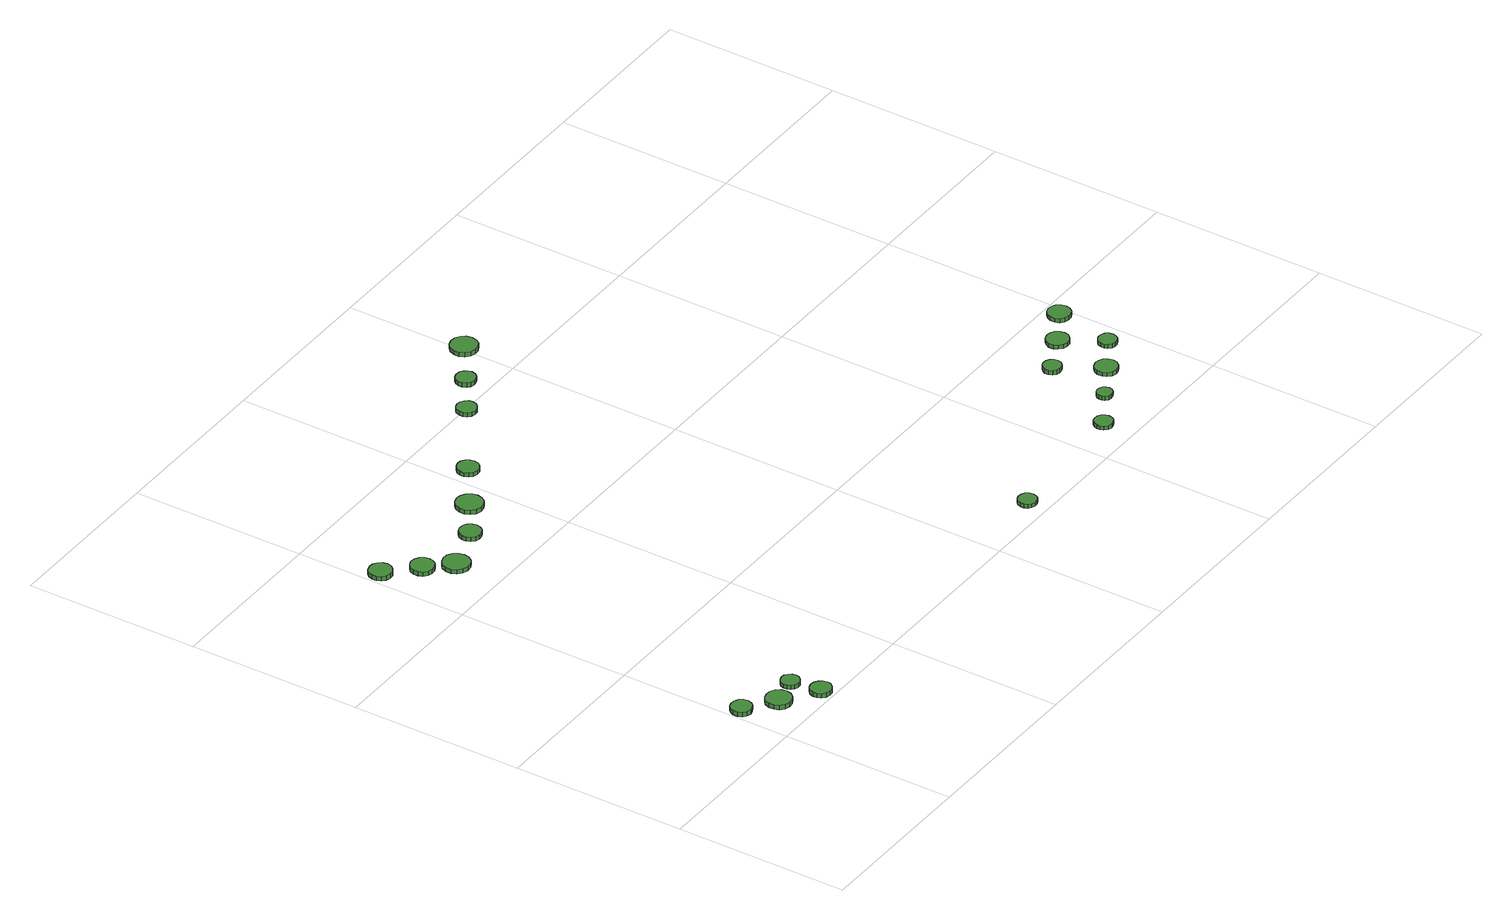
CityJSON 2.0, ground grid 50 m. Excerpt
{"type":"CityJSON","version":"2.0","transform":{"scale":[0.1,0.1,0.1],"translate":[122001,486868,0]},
"CityObjects":{
"tree1":{"type":"SolitaryVegetationObject","attributes":{"function":"something"},"geometry":[{"type":"MultiSurface","lod":"1","boundaries":[[[0,1,2,3,4,5,6,7,8,9,10,11,12,13,14]],[[15,16,17,18,19,20,21,22,23,24,25,26,27,28,29]],[[0,29,28,1]],[[1,28,27,2]],[[2,27,26,3]],[[3,26,25,4]],[[4,25,24,5]],[[5,24,23,6]],[[6,23,22,7]],[[7,22,21,8]],[[8,21,20,9]],[[9,20,19,10]],[[10,19,18,11]],[[11,18,17,12]],[[12,17,16,13]],[[13,16,15,14]],[[14,15,29,0]]]}]},
"tree2":{"type":"SolitaryVegetationObject","attributes":{"function":"something"},"geometry":[{"type":"MultiSurface","lod":"1","boundaries":[[[30,31,32,33,34,35,36,37,38,39,40,41,42,43,44]],[[45,46,47,48,49,50,51,52,53,54,55,56,57,58,59]],[[30,59,58,31]],[[31,58,57,32]],[[32,57,56,33]],[[33,56,55,34]],[[34,55,54,35]],[[35,54,53,36]],[[36,53,52,37]],[[37,52,51,38]],[[38,51,50,39]],[[39,50,49,40]],[[40,49,48,41]],[[41,48,47,42]],[[42,47,46,43]],[[43,46,45,44]],[[44,45,59,30]]]}]},
"tree3":{"type":"SolitaryVegetationObject","attributes":{"function":"something"},"geometry":[{"type":"MultiSurface","lod":"1","boundaries":[[[60,61,62,63,64,65,66,67,68,69,70,71,72,73,74]],[[75,76,77,78,79,80,81,82,83,84,85,86,87,88,89]],[[60,89,88,61]],[[61,88,87,62]],[[62,87,86,63]],[[63,86,85,64]],[[64,85,84,65]],[[65,84,83,66]],[[66,83,82,67]],[[67,82,81,68]],[[68,81,80,69]],[[69,80,79,70]],[[70,79,78,71]],[[71,78,77,72]],[[72,77,76,73]],[[73,76,75,74]],[[74,75,89,60]]]}]},
"tree4":{"type":"SolitaryVegetationObject","attributes":{"function":"something"},"geometry":[{"type":"MultiSurface","lod":"1","boundaries":[[[90,91,92,93,94,95,96,97,98,99,100,101,102,103,104]],[[105,106,107,108,109,110,111,112,113,114,115,116,117,118,119]],[[90,119,118,91]],[[91,118,117,92]],[[92,117,116,93]],[[93,116,115,94]],[[94,115,114,95]],[[95,114,113,96]],[[96,113,112,97]],[[97,112,111,98]],[[98,111,110,99]],[[99,110,109,100]],[[100,109,108,101]],[[101,108,107,102]],[[102,107,106,103]],[[103,106,105,104]],[[104,105,119,90]]]}]},
"tree5":{"type":"SolitaryVegetationObject","attributes":{"function":"something"},"geometry":[{"type":"MultiSurface","lod":"1","boundaries":[[[120,121,122,123,124,125,126,127,128,129,130,131,132,133,134]],[[135,136,137,138,139,140,141,142,143,144,145,146,147,148,149]],[[120,149,148,121]],[[121,148,147,122]],[[122,147,146,123]],[[123,146,145,124]],[[124,145,144,125]],[[125,144,143,126]],[[126,143,142,127]],[[127,142,141,128]],[[128,141,140,129]],[[129,140,139,130]],[[130,139,138,131]],[[131,138,137,132]],[[132,137,136,133]],[[133,136,135,134]],[[134,135,149,120]]]}]},
"tree6":{"type":"SolitaryVegetationObject","attributes":{"function":"something"},"geometry":[{"type":"MultiSurface","lod":"1","boundaries":[[[150,151,152,153,154,155,156,157,158,159,160,161,162,163,164]],[[165,166,167,168,169,170,171,172,173,174,175,176,177,178,179]],[[150,179,178,151]],[[151,178,177,152]],[[152,177,176,153]],[[153,176,175,154]],[[154,175,174,155]],[[155,174,173,156]],[[156,173,172,157]],[[157,172,171,158]],[[158,171,170,159]],[[159,170,169,160]],[[160,169,168,161]],[[161,168,167,162]],[[162,167,166,163]],[[163,166,165,164]],[[164,165,179,150]]]}]},
"tree7":{"type":"SolitaryVegetationObject","attributes":{"function":"something"},"geometry":[{"type":"MultiSurface","lod":"1","boundaries":[[[180,181,182,183,184,185,186,187,188,189,190,191,192,193,194]],[[195,196,197,198,199,200,201,202,203,204,205,206,207,208,209]],[[180,209,208,181]],[[181,208,207,182]],[[182,207,206,183]],[[183,206,205,184]],[[184,205,204,185]],[[185,204,203,186]],[[186,203,202,187]],[[187,202,201,188]],[[188,201,200,189]],[[189,200,199,190]],[[190,199,198,191]],[[191,198,197,192]],[[192,197,196,193]],[[193,196,195,194]],[[194,195,209,180]]]}]},
"tree8":{"type":"SolitaryVegetationObject","attributes":{"function":"something"},"geometry":[{"type":"MultiSurface","lod":"1","boundaries":[[[210,211,212,213,214,215,216,217,218,219,220,221,222,223,224]],[[225,226,227,228,229,230,231,232,233,234,235,236,237,238,239]],[[210,239,238,211]],[[211,238,237,212]],[[212,237,236,213]],[[213,236,235,214]],[[214,235,234,215]],[[215,234,233,216]],[[216,233,232,217]],[[217,232,231,218]],[[218,231,230,219]],[[219,230,229,220]],[[220,229,228,221]],[[221,228,227,222]],[[222,227,226,223]],[[223,226,225,224]],[[224,225,239,210]]]}]},
"tree9":{"type":"SolitaryVegetationObject","attributes":{"function":"something"},"geometry":[{"type":"MultiSurface","lod":"1","boundaries":[[[240,241,242,243,244,245,246,247,248,249,250,251,252,253,254]],[[255,256,257,258,259,260,261,262,263,264,265,266,267,268,269]],[[240,269,268,241]],[[241,268,267,242]],[[242,267,266,243]],[[243,266,265,244]],[[244,265,264,245]],[[245,264,263,246]],[[246,263,262,247]],[[247,262,261,248]],[[248,261,260,249]],[[249,260,259,250]],[[250,259,258,251]],[[251,258,257,252]],[[252,257,256,253]],[[253,256,255,254]],[[254,255,269,240]]]}]},
"tree10":{"type":"SolitaryVegetationObject","attributes":{"function":"something"},"geometry":[{"type":"MultiSurface","lod":"1","boundaries":[[[270,271,272,273,274,275,276,277,278,279,280,281,282,283,284]],[[285,286,287,288,289,290,291,292,293,294,295,296,297,298,299]],[[270,299,298,271]],[[271,298,297,272]],[[272,297,296,273]],[[273,296,295,274]],[[274,295,294,275]],[[275,294,293,276]],[[276,293,292,277]],[[277,292,291,278]],[[278,291,290,279]],[[279,290,289,280]],[[280,289,288,281]],[[281,288,287,282]],[[282,287,286,283]],[[283,286,285,284]],[[284,285,299,270]]]}]},
"tree11":{"type":"SolitaryVegetationObject","attributes":{"function":"something"},"geometry":[{"type":"MultiSurface","lod":"1","boundaries":[[[300,301,302,303,304,305,306,307,308,309,310,311,312,313,314]],[[315,316,317,318,319,320,321,322,323,324,325,326,327,328,329]],[[300,329,328,301]],[[301,328,327,302]],[[302,327,326,303]],[[303,326,325,304]],[[304,325,324,305]],[[305,324,323,306]],[[306,323,322,307]],[[307,322,321,308]],[[308,321,320,309]],[[309,320,319,310]],[[310,319,318,311]],[[311,318,317,312]],[[312,317,316,313]],[[313,316,315,314]],[[314,315,329,300]]]}]},
"tree12":{"type":"SolitaryVegetationObject","attributes":{"function":"something"},"geometry":[{"type":"MultiSurface","lod":"1","boundaries":[[[330,331,332,333,334,335,336,337,338,339,340,341,342,343,344]],[[345,346,347,348,349,350,351,352,353,354,355,356,357,358,359]],[[330,359,358,331]],[[331,358,357,332]],[[332,357,356,333]],[[333,356,355,334]],[[334,355,354,335]],[[335,354,353,336]],[[336,353,352,337]],[[337,352,351,338]],[[338,351,350,339]],[[339,350,349,340]],[[340,349,348,341]],[[341,348,347,342]],[[342,347,346,343]],[[343,346,345,344]],[[344,345,359,330]]]}]},
"tree13":{"type":"SolitaryVegetationObject","attributes":{"function":"something"},"geometry":[{"type":"MultiSurface","lod":"1","boundaries":[[[360,361,362,363,364,365,366,367,368,369,370,371,372,373,374]],[[375,376,377,378,379,380,381,382,383,384,385,386,387,388,389]],[[360,389,388,361]],[[361,388,387,362]],[[362,387,386,363]],[[363,386,385,364]],[[364,385,384,365]],[[365,384,383,366]],[[366,383,382,367]],[[367,382,381,368]],[[368,381,380,369]],[[369,380,379,370]],[[370,379,378,371]],[[371,378,377,372]],[[372,377,376,373]],[[373,376,375,374]],[[374,375,389,360]]]}]},
"tree14":{"type":"SolitaryVegetationObject","attributes":{"function":"something"},"geometry":[{"type":"MultiSurface","lod":"1","boundaries":[[[390,391,392,393,394,395,396,397,398,399,400,401,402,403,404]],[[405,406,407,408,409,410,411,412,413,414,415,416,417,418,419]],[[390,419,418,391]],[[391,418,417,392]],[[392,417,416,393]],[[393,416,415,394]],[[394,415,414,395]],[[395,414,413,396]],[[396,413,412,397]],[[397,412,411,398]],[[398,411,410,399]],[[399,410,409,400]],[[400,409,408,401]],[[401,408,407,402]],[[402,407,406,403]],[[403,406,405,404]],[[404,405,419,390]]]}]},
"tree15":{"type":"SolitaryVegetationObject","attributes":{"function":"something"},"geometry":[{"type":"MultiSurface","lod":"1","boundaries":[[[420,421,422,423,424,425,426,427,428,429,430,431,432,433,434]],[[435,436,437,438,439,440,441,442,443,444,445,446,447,448,449]],[[420,449,448,421]],[[421,448,447,422]],[[422,447,446,423]],[[423,446,445,424]],[[424,445,444,425]],[[425,444,443,426]],[[426,443,442,427]],[[427,442,441,428]],[[428,441,440,429]],[[429,440,439,430]],[[430,439,438,431]],[[431,438,437,432]],[[432,437,436,433]],[[433,436,435,434]],[[434,435,449,420]]]}]},
"tree16":{"type":"SolitaryVegetationObject","attributes":{"function":"something"},"geometry":[{"type":"MultiSurface","lod":"1","boundaries":[[[450,451,452,453,454,455,456,457,458,459,460,461,462,463,464]],[[465,466,467,468,469,470,471,472,473,474,475,476,477,478,479]],[[450,479,478,451]],[[451,478,477,452]],[[452,477,476,453]],[[453,476,475,454]],[[454,475,474,455]],[[455,474,473,456]],[[456,473,472,457]],[[457,472,471,458]],[[458,471,470,459]],[[459,470,469,460]],[[460,469,468,461]],[[461,468,467,462]],[[462,467,466,463]],[[463,466,465,464]],[[464,465,479,450]]]}]},
"tree17":{"type":"SolitaryVegetationObject","attributes":{"function":"something"},"geometry":[{"type":"MultiSurface","lod":"1","boundaries":[[[480,481,482,483,484,485,486,487,488,489,490,491,492,493,494]],[[495,496,497,498,499,500,501,502,503,504,505,506,507,508,509]],[[480,509,508,481]],[[481,508,507,482]],[[482,507,506,483]],[[483,506,505,484]],[[484,505,504,485]],[[485,504,503,486]],[[486,503,502,487]],[[487,502,501,488]],[[488,501,500,489]],[[489,500,499,490]],[[490,499,498,491]],[[491,498,497,492]],[[492,497,496,493]],[[493,496,495,494]],[[494,495,509,480]]]}]},
"tree18":{"type":"SolitaryVegetationObject","attributes":{"function":"something"},"geometry":[{"type":"MultiSurface","lod":"1","boundaries":[[[510,511,512,513,514,515,516,517,518,519,520,521,522,523,524]],[[525,526,527,528,529,530,531,532,533,534,535,536,537,538,539]],[[510,539,538,511]],[[511,538,537,512]],[[512,537,536,513]],[[513,536,535,514]],[[514,535,534,515]],[[515,534,533,516]],[[516,533,532,517]],[[517,532,531,518]],[[518,531,530,519]],[[519,530,529,520]],[[520,529,528,521]],[[521,528,527,522]],[[522,527,526,523]],[[523,526,525,524]],[[524,525,539,510]]]}]},
"tree19":{"type":"SolitaryVegetationObject","attributes":{"function":"something"},"geometry":[{"type":"MultiSurface","lod":"1","boundaries":[[[540,541,542,543,544,545,546,547,548,549,550,551,552,553,554]],[[555,556,557,558,559,560,561,562,563,564,565,566,567,568,569]],[[540,569,568,541]],[[541,568,567,542]],[[542,567,566,543]],[[543,566,565,544]],[[544,565,564,545]],[[545,564,563,546]],[[546,563,562,547]],[[547,562,561,548]],[[548,561,560,549]],[[549,560,559,550]],[[550,559,558,551]],[[551,558,557,552]],[[552,557,556,553]],[[553,556,555,554]],[[554,555,569,540]]]}]},
"tree20":{"type":"SolitaryVegetationObject","attributes":{"function":"something"},"geometry":[{"type":"MultiSurface","lod":"1","boundaries":[[[570,571,572,573,574,575,576,577,578,579,580,581,582,583,584]],[[585,586,587,588,589,590,591,592,593,594,595,596,597,598,599]],[[570,599,598,571]],[[571,598,597,572]],[[572,597,596,573]],[[573,596,595,574]],[[574,595,594,575]],[[575,594,593,576]],[[576,593,592,577]],[[577,592,591,578]],[[578,591,590,579]],[[579,590,589,580]],[[580,589,588,581]],[[581,588,587,582]],[[582,587,586,583]],[[583,586,585,584]],[[584,585,599,570]]]}]},
"tree21":{"type":"SolitaryVegetationObject","attributes":{"function":"something"},"geometry":[{"type":"MultiSurface","lod":"1","boundaries":[[[600,601,602,603,604,605,606,607,608,609,610,611,612,613,614]],[[615,616,617,618,619,620,621,622,623,624,625,626,627,628,629]],[[600,629,628,601]],[[601,628,627,602]],[[602,627,626,603]],[[603,626,625,604]],[[604,625,624,605]],[[605,624,623,606]],[[606,623,622,607]],[[607,622,621,608]],[[608,621,620,609]],[[609,620,619,610]],[[610,619,618,611]],[[611,618,617,612]],[[612,617,616,613]],[[613,616,615,614]],[[614,615,629,600]]]}]}
},
"vertices":[
[61,159,22],[58,171,22],[51,181,22],[40,187,22],[28,188,22],[16,185,22],[7,176,22],[2,165,22],[2,153,22],[7,141,22],[16,133,22],[28,129,22],[40,131,22],[51,137,22],[58,147,22],[58,147,9],[51,137,9],[40,131,9],[28,129,9],[16,133,9],[7,141,9],[2,153,9],[2,165,9],[7,176,9],[16,185,9],[28,188,9],[40,187,9],[51,181,9],[58,171,9],[61,159,9],
[152,99,22],[149,114,22],[140,126,22],[127,134,22],[112,135,22],[98,131,22],[86,121,22],[80,107,22],[80,92,22],[86,78,22],[98,68,22],[112,63,22],[127,65,22],[140,72,22],[149,85,22],[149,85,9],[140,72,9],[127,65,9],[112,63,9],[98,68,9],[86,78,9],[80,92,9],[80,107,9],[86,121,9],[98,131,9],[112,135,9],[127,134,9],[140,126,9],[149,114,9],[152,99,9],
[243,34,22],[241,46,22],[233,56,22],[223,62,22],[210,64,22],[199,60,22],[189,52,22],[184,40,22],[184,28,22],[189,17,22],[199,8,22],[210,5,22],[223,6,22],[233,12,22],[241,22,22],[241,22,9],[233,12,9],[223,6,9],[210,5,9],[199,8,9],[189,17,9],[184,28,9],[184,40,9],[189,52,9],[199,60,9],[210,64,9],[223,62,9],[233,56,9],[241,46,9],[243,34,9],
[225,119,22],[223,129,22],[216,138,22],[207,144,22],[196,145,22],[186,141,22],[178,134,22],[174,124,22],[174,113,22],[178,103,22],[186,96,22],[196,93,22],[207,94,22],[216,99,22],[223,108,22],[223,108,9],[216,99,9],[207,94,9],[196,93,9],[186,96,9],[178,103,9],[174,113,9],[174,124,9],[178,134,9],[186,141,9],[196,145,9],[207,144,9],[216,138,9],[223,129,9],[225,119,9],
[74,1277,17],[71,1290,17],[63,1301,17],[51,1308,17],[38,1309,17],[25,1305,17],[15,1296,17],[10,1284,17],[10,1270,17],[15,1258,17],[25,1249,17],[38,1245,17],[51,1246,17],[63,1253,17],[71,1264,17],[71,1264,4],[63,1253,4],[51,1246,4],[38,1245,4],[25,1249,4],[15,1258,4],[10,1270,4],[10,1284,4],[15,1296,4],[25,1305,4],[38,1309,4],[51,1308,4],[63,1301,4],[71,1290,4],[74,1277,4],
[150,1198,19],[147,1211,19],[139,1222,19],[127,1229,19],[113,1231,19],[100,1226,19],[89,1217,19],[84,1204,19],[84,1191,19],[89,1178,19],[100,1169,19],[113,1164,19],[127,1166,19],[139,1173,19],[147,1184,19],[147,1184,6],[139,1173,6],[127,1166,6],[113,1164,6],[100,1169,6],[89,1178,6],[84,1191,6],[84,1204,6],[89,1217,6],[100,1226,6],[113,1231,6],[127,1229,6],[139,1222,6],[147,1211,6],[150,1198,6],
[213,1131,20],[210,1147,20],[201,1160,20],[187,1168,20],[171,1169,20],[156,1164,20],[144,1154,20],[138,1139,20],[138,1124,20],[144,1109,20],[156,1099,20],[171,1094,20],[187,1095,20],[201,1103,20],[210,1116,20],[210,1116,8],[201,1103,8],[187,1095,8],[171,1094,8],[156,1099,8],[144,1109,8],[138,1124,8],[138,1139,8],[144,1154,8],[156,1164,8],[171,1169,8],[187,1168,8],[201,1160,8],[210,1147,8],[213,1131,8],
[340,1176,22],[337,1189,22],[330,1199,22],[319,1206,22],[306,1207,22],[293,1203,22],[284,1194,22],[279,1183,22],[279,1170,22],[284,1158,22],[293,1149,22],[306,1145,22],[319,1147,22],[330,1153,22],[337,1164,22],[337,1164,9],[330,1153,9],[319,1147,9],[306,1145,9],[293,1149,9],[284,1158,9],[279,1170,9],[279,1183,9],[284,1194,9],[293,1203,9],[306,1207,9],[319,1206,9],[330,1199,9],[337,1189,9],[340,1176,9],
[456,1250,20],[453,1265,20],[444,1278,20],[430,1286,20],[414,1288,20],[399,1283,20],[388,1272,20],[381,1258,20],[381,1242,20],[388,1228,20],[399,1217,20],[414,1212,20],[430,1214,20],[444,1222,20],[453,1235,20],[453,1235,7],[444,1222,7],[430,1214,7],[414,1212,7],[399,1217,7],[388,1228,7],[381,1242,7],[381,1258,7],[388,1272,7],[399,1283,7],[414,1288,7],[430,1286,7],[444,1278,7],[453,1265,7],[456,1250,7],
[581,1342,20],[578,1354,20],[571,1364,20],[560,1371,20],[547,1372,20],[535,1368,20],[526,1359,20],[521,1348,20],[521,1335,20],[526,1324,20],[535,1315,20],[547,1311,20],[560,1312,20],[571,1319,20],[578,1329,20],[578,1329,8],[571,1319,8],[560,1312,8],[547,1311,8],[535,1315,8],[526,1324,8],[521,1335,8],[521,1348,8],[526,1359,8],[535,1368,8],[547,1372,8],[560,1371,8],[571,1364,8],[578,1354,8],[581,1342,8],
[804,1494,18],[802,1505,18],[795,1514,18],[785,1520,18],[773,1522,18],[762,1518,18],[753,1510,18],[749,1499,18],[749,1488,18],[753,1477,18],[762,1469,18],[773,1466,18],[785,1467,18],[795,1473,18],[802,1482,18],[802,1482,6],[795,1473,6],[785,1467,6],[773,1466,6],[762,1469,6],[753,1477,6],[749,1488,6],[749,1499,6],[753,1510,6],[762,1518,6],[773,1522,6],[785,1520,6],[795,1514,6],[802,1505,6],[804,1494,6],
[1244,57,21],[1242,68,21],[1236,77,21],[1226,82,21],[1215,83,21],[1205,80,21],[1197,73,21],[1193,63,21],[1193,52,21],[1197,42,21],[1205,35,21],[1215,32,21],[1226,33,21],[1236,38,21],[1242,47,21],[1242,47,9],[1236,38,9],[1226,33,9],[1215,32,9],[1205,35,9],[1197,42,9],[1193,52,9],[1193,63,9],[1197,73,9],[1205,80,9],[1215,83,9],[1226,82,9],[1236,77,9],[1242,68,9],[1244,57,9],
[915,1568,19],[912,1580,19],[905,1589,19],[895,1595,19],[883,1596,19],[872,1593,19],[864,1585,19],[859,1574,19],[859,1563,19],[864,1552,19],[872,1544,19],[883,1541,19],[895,1542,19],[905,1548,19],[912,1557,19],[912,1557,6],[905,1548,6],[895,1542,6],[883,1541,6],[872,1544,6],[864,1552,6],[859,1563,6],[859,1574,6],[864,1585,6],[872,1593,6],[883,1596,6],[895,1595,6],[905,1589,6],[912,1580,6],[915,1568,6],
[1043,1652,20],[1040,1668,20],[1031,1680,20],[1017,1688,20],[1001,1690,20],[986,1685,20],[975,1675,20],[968,1660,20],[968,1644,20],[975,1630,20],[986,1619,20],[1001,1615,20],[1017,1616,20],[1031,1624,20],[1040,1637,20],[1040,1637,7],[1031,1624,7],[1017,1616,7],[1001,1615,7],[986,1619,7],[975,1630,7],[968,1644,7],[968,1660,7],[975,1675,7],[986,1685,7],[1001,1690,7],[1017,1688,7],[1031,1680,7],[1040,1668,7],[1043,1652,7],
[1646,87,21],[1644,98,21],[1638,106,21],[1628,112,21],[1618,113,21],[1607,110,21],[1599,102,21],[1595,92,21],[1595,82,21],[1599,72,21],[1607,64,21],[1618,61,21],[1628,62,21],[1638,68,21],[1644,76,21],[1644,76,9],[1638,68,9],[1628,62,9],[1618,61,9],[1607,64,9],[1599,72,9],[1595,82,9],[1595,92,9],[1599,102,9],[1607,110,9],[1618,113,9],[1628,112,9],[1638,106,9],[1644,98,9],[1646,87,9],
[1755,158,19],[1753,166,19],[1748,174,19],[1740,178,19],[1731,179,19],[1722,177,19],[1715,170,19],[1712,162,19],[1712,153,19],[1715,145,19],[1722,138,19],[1731,136,19],[1740,137,19],[1748,141,19],[1753,149,19],[1753,149,7],[1748,141,7],[1740,137,7],[1731,136,7],[1722,138,7],[1715,145,7],[1712,153,7],[1712,162,7],[1715,170,7],[1722,177,7],[1731,179,7],[1740,178,7],[1748,174,7],[1753,166,7],[1755,158,7],
[1785,336,19],[1783,347,19],[1776,356,19],[1767,361,19],[1756,362,19],[1746,359,19],[1738,352,19],[1733,342,19],[1733,331,19],[1738,321,19],[1746,314,19],[1756,311,19],[1767,312,19],[1776,317,19],[1783,326,19],[1783,326,6],[1776,317,6],[1767,312,6],[1756,311,6],[1746,314,6],[1738,321,6],[1733,331,6],[1733,342,6],[1738,352,6],[1746,359,6],[1756,362,6],[1767,361,6],[1776,356,6],[1783,347,6],[1785,336,6],
[1865,218,19],[1862,231,19],[1854,242,19],[1843,248,19],[1830,250,19],[1817,246,19],[1807,237,19],[1802,225,19],[1802,211,19],[1807,199,19],[1817,190,19],[1830,186,19],[1843,188,19],[1854,194,19],[1862,205,19],[1862,205,7],[1854,194,7],[1843,188,7],[1830,186,7],[1817,190,7],[1807,199,7],[1802,211,7],[1802,225,7],[1807,237,7],[1817,246,7],[1830,250,7],[1843,248,7],[1854,242,7],[1862,231,7],[1865,218,7],
[1899,390,19],[1897,403,19],[1889,414,19],[1877,421,19],[1864,422,19],[1852,418,19],[1842,409,19],[1836,397,19],[1836,384,19],[1842,372,19],[1852,363,19],[1864,359,19],[1877,360,19],[1889,367,19],[1897,377,19],[1897,377,7],[1889,367,7],[1877,360,7],[1864,359,7],[1852,363,7],[1842,372,7],[1836,384,7],[1836,397,7],[1842,409,7],[1852,418,7],[1864,422,7],[1877,421,7],[1889,414,7],[1897,403,7],[1899,390,7],
[1962,282,19],[1960,293,19],[1954,301,19],[1944,307,19],[1933,308,19],[1923,304,19],[1915,297,19],[1911,287,19],[1911,276,19],[1915,267,19],[1923,259,19],[1933,256,19],[1944,257,19],[1954,263,19],[1960,271,19],[1960,271,7],[1954,263,7],[1944,257,7],[1933,256,7],[1923,259,7],[1915,267,7],[1911,276,7],[1911,287,7],[1915,297,7],[1923,304,7],[1933,308,7],[1944,307,7],[1954,301,7],[1960,293,7],[1962,282,7],
[2002,453,19],[1999,466,19],[1991,477,19],[1980,483,19],[1967,485,19],[1954,481,19],[1944,472,19],[1939,460,19],[1939,446,19],[1944,434,19],[1954,425,19],[1967,421,19],[1980,423,19],[1991,429,19],[1999,440,19],[1999,440,7],[1991,429,7],[1980,423,7],[1967,421,7],[1954,425,7],[1944,434,7],[1939,446,7],[1939,460,7],[1944,472,7],[1954,481,7],[1967,485,7],[1980,483,7],[1991,477,7],[1999,466,7],[2002,453,7]
]}
